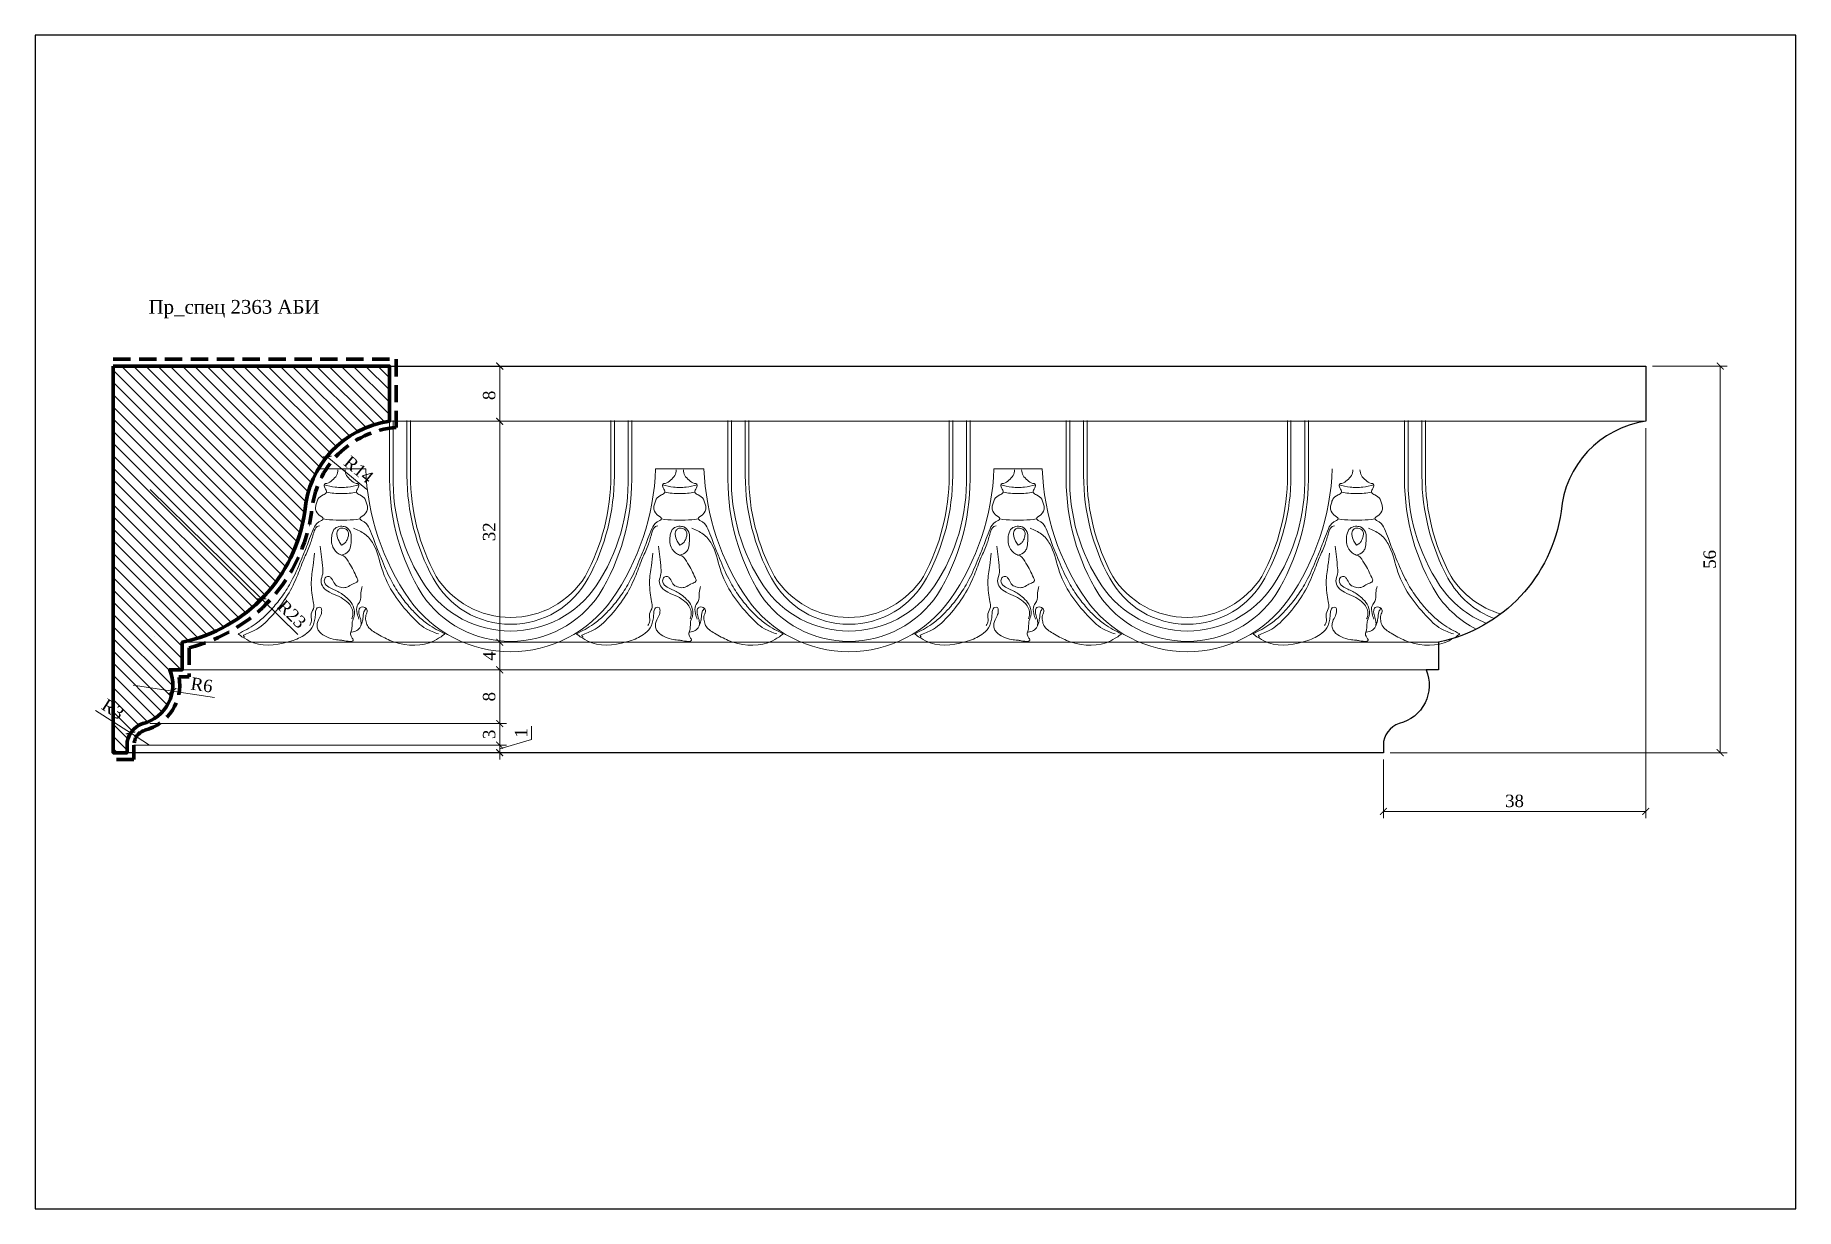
# Model space of a CAD drawing. Header units: millimetres. Extents: x 309041 to 309296, y -104084 to -103914.
import ezdxf

# ---------------------------------------------------------------- set-up
doc = ezdxf.new("R2010")
doc.units = ezdxf.units.MM
doc.header["$MEASUREMENT"] = 0
doc.linetypes.add('HIDDEN', pattern=[0.375, 0.25, -0.125])
doc.layers.add('Gold cornise', color=30, linetype='Continuous')
doc.layers.add('Gold panel', color=30, linetype='Continuous')
doc.layers.add('Outside panel', color=7, linetype='Continuous', lineweight=18, true_color=0x7f5e57)
doc.layers.add('линия 15', color=7, linetype='Continuous', lineweight=15)
doc.layers.add('линия 50', color=1, linetype='Continuous', lineweight=140)
doc.styles.add('ELECT', font='times.ttf')
doc.styles.get("Standard").update_dxf_attribs({"font": 'times.ttf'})
doc.dimstyles.new('M_1', dxfattribs={"dimtxt": 1.8, "dimasz": 1, "dimexe": 1, "dimexo": 1, "dimgap": 0.6, "dimtad": 1, "dimdec": 0, "dimdsep": 46, "dimtxsty": 'Standard', "dimblk": 'ARCHTICK', "dimcen": -5, "dimclrd": 7, "dimclre": 7, "dimclrt": 7, "dimadec": 0, "dimazin": 0, "dimtfac": 1, "dimtdec": 0, "dimtmove": 0, "dimatfit": 3, "dimfxl": 1, "dimtolj": 1, "dimtzin": 0, "dimlwd": 5, "dimlwe": 5, "dimarcsym": 0})

# ---------------------------------------------------------------- blocks, each defined once
blk = doc.blocks.new('_ArchTick')
at = {"color": 0, "linetype": 'ByBlock', "const_width": 0.15}
blk.add_lwpolyline([(-0.5, -0.5), (0.5, 0.5)], dxfattribs=at)
blk = doc.blocks.new('*D12')
at = {"color": 7, "lineweight": 5, "ltscale": 1000, "transparency": 16777216}
for p, q in [((309275.6, -103961.99), (309286.39, -103961.99)), ((309285.39, -104017.99), (309285.39, -103961.99)), ((309237.6, -104017.99), (309286.39, -104017.99))]:
    blk.add_line(p, q, dxfattribs=at)
at = {"layer": 'Defpoints', "color": 0, "ltscale": 1000, "transparency": 16777216}
for p in [(309274.6, -103961.99), (309285.39, -103961.99), (309236.6, -104017.99)]:
    blk.add_point(p, dxfattribs=at)
at = {"color": 7, "lineweight": 5, "ltscale": 1000, "transparency": 16777216}
for p, rotation in [((309285.39, -103961.99), 90), ((309285.39, -104017.99), 270)]:
    blk.add_blockref('_ArchTick', p, dxfattribs=dict(at, rotation=rotation))
at = {"color": 7, "ltscale": 1000, "transparency": 16777216, "insert": (309283.88, -103989.99), "char_height": 1.8, "attachment_point": 5, "rotation": 90}
blk.add_mtext('\\A1;56', dxfattribs=at)
blk = doc.blocks.new('*D11')
at = {"color": 7, "lineweight": 5, "ltscale": 1000, "transparency": 16777216}
for p, q in [((309274.6, -103970.99), (309274.6, -104027.5)), ((309236.6, -104018.99), (309236.6, -104027.5)), ((309236.6, -104026.5), (309274.6, -104026.5))]:
    blk.add_line(p, q, dxfattribs=at)
at = {"layer": 'Defpoints', "color": 0, "ltscale": 1000, "transparency": 16777216}
for p in [(309274.6, -103969.99), (309236.6, -104017.99), (309274.6, -104026.5)]:
    blk.add_point(p, dxfattribs=at)
at = {"color": 7, "lineweight": 5, "ltscale": 1000, "transparency": 16777216, "rotation": 180}
blk.add_blockref('_ArchTick', (309236.6, -104026.5), dxfattribs=at)
at = {"color": 7, "lineweight": 5, "ltscale": 1000, "transparency": 16777216}
blk.add_blockref('_ArchTick', (309274.6, -104026.5), dxfattribs=at)
at = {"color": 7, "ltscale": 1000, "transparency": 16777216, "insert": (309255.6, -104024.99), "char_height": 1.8, "attachment_point": 5}
blk.add_mtext('\\A1;38', dxfattribs=at)
blk = doc.blocks.new('*D10')
at = {"layer": 'Defpoints', "color": 0, "ltscale": 1000, "transparency": 16777216}
for p in [(309055.15, -104015.13), (309057.9, -104016.9)]:
    blk.add_point(p, dxfattribs=at)
at = {"layer": 'линия 15', "color": 7, "lineweight": 5, "ltscale": 1000, "transparency": 16777216}
for p in [(309050.07, -104011.87), (309057.9, -104016.9)]:
    blk.add_line(p, (309055.15, -104015.13), dxfattribs=at)
at = {"layer": 'линия 15', "color": 7, "lineweight": 5, "ltscale": 1000, "transparency": 16777216, "rotation": 327.2950638601532}
blk.add_blockref('_ArchTick', (309055.15, -104015.13), dxfattribs=at)
at = {"layer": 'линия 15', "color": 7, "ltscale": 1000, "transparency": 16777216, "insert": (309052.59, -104011.69), "char_height": 1.8, "attachment_point": 5, "rotation": 327.2951}
blk.add_mtext('\\A1;R3', dxfattribs=at)
blk = doc.blocks.new('*D9')
at = {"layer": 'Defpoints', "color": 0, "ltscale": 1000, "transparency": 16777216}
for p in [(309055.53, -104008.21), (309061.2, -104009.07)]:
    blk.add_point(p, dxfattribs=at)
at = {"layer": 'линия 15', "color": 7, "lineweight": 5, "ltscale": 1000, "transparency": 16777216}
for p in [(309055.53, -104008.21), (309067.29, -104009.99)]:
    blk.add_line(p, (309061.2, -104009.07), dxfattribs=at)
at = {"layer": 'линия 15', "color": 7, "lineweight": 5, "ltscale": 1000, "transparency": 16777216, "rotation": 171.3881783561797}
blk.add_blockref('_ArchTick', (309061.2, -104009.07), dxfattribs=at)
at = {"layer": 'линия 15', "color": 7, "ltscale": 1000, "transparency": 16777216, "insert": (309065.46, -104008.18), "char_height": 1.8, "attachment_point": 5, "rotation": 351.3882}
blk.add_mtext('\\A1;R6', dxfattribs=at)
blk = doc.blocks.new('*D8')
at = {"layer": 'Defpoints', "color": 0, "ltscale": 1000, "transparency": 16777216}
for p in [(309057.99, -103979.87), (309074.11, -103995.71)]:
    blk.add_point(p, dxfattribs=at)
at = {"layer": 'линия 15', "color": 7, "lineweight": 5, "ltscale": 1000, "transparency": 16777216}
for p in [(309057.99, -103979.87), (309079.36, -104000.88)]:
    blk.add_line(p, (309074.11, -103995.71), dxfattribs=at)
at = {"layer": 'линия 15', "color": 7, "lineweight": 5, "ltscale": 1000, "transparency": 16777216, "rotation": 135.4859084610305}
blk.add_blockref('_ArchTick', (309074.11, -103995.71), dxfattribs=at)
at = {"layer": 'линия 15', "color": 7, "ltscale": 1000, "transparency": 16777216, "insert": (309078.51, -103997.92), "char_height": 1.8, "attachment_point": 5, "rotation": 315.4859}
blk.add_mtext('\\A1;R23', dxfattribs=at)
blk = doc.blocks.new('*D7')
at = {"layer": 'Defpoints', "color": 0, "ltscale": 1000, "transparency": 16777216}
for p in [(309083.57, -103975.11), (309094.69, -103984.21)]:
    blk.add_point(p, dxfattribs=at)
at = {"layer": 'линия 15', "color": 7, "lineweight": 5, "ltscale": 1000, "transparency": 16777216}
blk.add_line((309089.37, -103979.86), (309083.57, -103975.11), dxfattribs=at)
at = {"layer": 'линия 15', "color": 7, "lineweight": 5, "ltscale": 1000, "transparency": 16777216, "rotation": 140.7242948254339}
blk.add_blockref('_ArchTick', (309083.57, -103975.11), dxfattribs=at)
at = {"layer": 'линия 15', "color": 7, "ltscale": 1000, "transparency": 16777216, "insert": (309088.19, -103976.96), "char_height": 1.8, "attachment_point": 5, "rotation": 320.7243}
blk.add_mtext('\\A1;R14', dxfattribs=at)
blk = doc.blocks.new('*D6')
at = {"layer": 'Defpoints', "color": 0, "ltscale": 1000, "transparency": 16777216}
for p in [(309054.63, -104016.9), (309054.63, -104017.99), (309108.61, -104017.99)]:
    blk.add_point(p, dxfattribs=at)
at = {"layer": 'линия 15', "color": 7, "lineweight": 5, "ltscale": 1000, "transparency": 16777216}
for p, q in [((309113.21, -104016.06), (309113.21, -104014.17)), ((309055.63, -104016.9), (309109.61, -104016.9)), ((309108.61, -104016.9), (309108.61, -104015.9)), ((309108.61, -104017.44), (309113.21, -104016.06)), ((309108.61, -104016.9), (309108.61, -104017.99)), ((309108.61, -104016.9), (309108.61, -104017.99)), ((309055.63, -104017.99), (309109.61, -104017.99)), ((309108.61, -104017.99), (309108.61, -104018.99))]:
    blk.add_line(p, q, dxfattribs=at)
for p, rotation in [((309108.61, -104016.9), 270), ((309108.61, -104017.99), 90)]:
    blk.add_blockref('_ArchTick', p, dxfattribs=dict(at, rotation=rotation))
at = {"layer": 'линия 15', "color": 7, "ltscale": 1000, "transparency": 16777216, "insert": (309111.71, -104015.12), "char_height": 1.8, "attachment_point": 5, "rotation": 90}
blk.add_mtext('\\A1;1', dxfattribs=at)
blk = doc.blocks.new('*D5')
at = {"layer": 'Defpoints', "color": 0, "ltscale": 1000, "transparency": 16777216}
for p in [(309056.92, -104013.78), (309054.63, -104016.9), (309108.61, -104016.9)]:
    blk.add_point(p, dxfattribs=at)
at = {"layer": 'линия 15', "color": 7, "lineweight": 5, "ltscale": 1000, "transparency": 16777216}
for p, q in [((309057.92, -104013.78), (309109.61, -104013.78)), ((309108.61, -104013.78), (309108.61, -104016.9)), ((309055.63, -104016.9), (309109.61, -104016.9))]:
    blk.add_line(p, q, dxfattribs=at)
for p, rotation in [((309108.61, -104013.78), 90), ((309108.61, -104016.9), 270)]:
    blk.add_blockref('_ArchTick', p, dxfattribs=dict(at, rotation=rotation))
at = {"layer": 'линия 15', "color": 7, "ltscale": 1000, "transparency": 16777216, "insert": (309107.09, -104015.34), "char_height": 1.8, "attachment_point": 5, "rotation": 90}
blk.add_mtext('\\A1;3', dxfattribs=at)
blk = doc.blocks.new('*D4')
at = {"layer": 'Defpoints', "color": 0, "ltscale": 1000, "transparency": 16777216}
for p in [(309062.63, -104005.99), (309056.92, -104013.78), (309108.61, -104013.78)]:
    blk.add_point(p, dxfattribs=at)
at = {"layer": 'линия 15', "color": 7, "lineweight": 5, "ltscale": 1000, "transparency": 16777216}
for p, q in [((309063.63, -104005.99), (309109.61, -104005.99)), ((309108.61, -104005.99), (309108.61, -104013.78)), ((309057.92, -104013.78), (309109.61, -104013.78))]:
    blk.add_line(p, q, dxfattribs=at)
for p, rotation in [((309108.61, -104005.99), 90), ((309108.61, -104013.78), 270)]:
    blk.add_blockref('_ArchTick', p, dxfattribs=dict(at, rotation=rotation))
at = {"layer": 'линия 15', "color": 7, "ltscale": 1000, "transparency": 16777216, "insert": (309107.09, -104009.88), "char_height": 1.8, "attachment_point": 5, "rotation": 90}
blk.add_mtext('\\A1;8', dxfattribs=at)
blk = doc.blocks.new('*D3')
at = {"layer": 'Defpoints', "color": 0, "ltscale": 1000, "transparency": 16777216}
for p in [(309062.63, -104001.99), (309062.63, -104005.99), (309108.61, -104005.99)]:
    blk.add_point(p, dxfattribs=at)
at = {"layer": 'линия 15', "color": 7, "lineweight": 5, "ltscale": 1000, "transparency": 16777216}
for p, q in [((309063.63, -104001.99), (309109.61, -104001.99)), ((309108.61, -104001.99), (309108.61, -104005.99)), ((309063.63, -104005.99), (309109.61, -104005.99))]:
    blk.add_line(p, q, dxfattribs=at)
for p, rotation in [((309108.61, -104001.99), 90), ((309108.61, -104005.99), 270)]:
    blk.add_blockref('_ArchTick', p, dxfattribs=dict(at, rotation=rotation))
at = {"layer": 'линия 15', "color": 7, "ltscale": 1000, "transparency": 16777216, "insert": (309107.11, -104003.99), "char_height": 1.8, "attachment_point": 5, "rotation": 90}
blk.add_mtext('\\A1;4', dxfattribs=at)
blk = doc.blocks.new('*D2')
at = {"layer": 'Defpoints', "color": 0, "ltscale": 1000, "transparency": 16777216}
for p in [(309092.63, -103969.99), (309062.63, -104001.99), (309108.61, -104001.99)]:
    blk.add_point(p, dxfattribs=at)
at = {"layer": 'линия 15', "color": 7, "lineweight": 5, "ltscale": 1000, "transparency": 16777216}
for p, q in [((309093.63, -103969.99), (309109.61, -103969.99)), ((309108.61, -103969.99), (309108.61, -104001.99)), ((309063.63, -104001.99), (309109.61, -104001.99))]:
    blk.add_line(p, q, dxfattribs=at)
for p, rotation in [((309108.61, -103969.99), 90), ((309108.61, -104001.99), 270)]:
    blk.add_blockref('_ArchTick', p, dxfattribs=dict(at, rotation=rotation))
at = {"layer": 'линия 15', "color": 7, "ltscale": 1000, "transparency": 16777216, "insert": (309107.09, -103985.99), "char_height": 1.8, "attachment_point": 5, "rotation": 90}
blk.add_mtext('\\A1;32', dxfattribs=at)
blk = doc.blocks.new('*D1')
at = {"layer": 'Defpoints', "color": 0, "ltscale": 1000, "transparency": 16777216}
for p in [(309092.63, -103961.99), (309092.63, -103969.99), (309108.61, -103969.99)]:
    blk.add_point(p, dxfattribs=at)
at = {"layer": 'линия 15', "color": 7, "lineweight": 5, "ltscale": 1000, "transparency": 16777216}
for p, q in [((309093.63, -103961.99), (309109.61, -103961.99)), ((309108.61, -103961.99), (309108.61, -103969.99)), ((309093.63, -103969.99), (309109.61, -103969.99))]:
    blk.add_line(p, q, dxfattribs=at)
for p, rotation in [((309108.61, -103961.99), 90), ((309108.61, -103969.99), 270)]:
    blk.add_blockref('_ArchTick', p, dxfattribs=dict(at, rotation=rotation))
at = {"layer": 'линия 15', "color": 7, "ltscale": 1000, "transparency": 16777216, "insert": (309107.09, -103966.23), "char_height": 1.8, "attachment_point": 5, "rotation": 90}
blk.add_mtext('\\A1;8', dxfattribs=at)

msp = doc.modelspace()

# ---------------------------------------------------------------- hatches: boundary and pattern name
at = {"layer": 'Outside panel', "ltscale": 1000}
h = msp.add_hatch(dxfattribs=at)
h.set_pattern_fill('ANSI31', color=256, scale=10, angle=90)
h.set_pattern_definition([(135, (44.0914, -5664.785), (-0.8838834765, -0.8838834765), [])])
h.paths.add_polyline_path([(309092.63, -103961.99), (309052.63, -103961.99), (309052.63, -104017.99), (309054.63, -104017.99), (309054.63, -104016.9, -0.327796), (309056.92, -104013.78, 0.459337), (309060.82, -104005.99), (309062.63, -104005.99), (309062.63, -104001.99, 0.31534), (309080.37, -103983.07, -0.350201), (309092.63, -103969.99)])

# ---------------------------------------------------------------- linework, layer by layer
at = {"color": 7, "lineweight": 15}
for p, q in [((309092.63, -103961.99), (309274.6, -103961.99)), ((309092.63, -103969.99), (309274.6, -103969.99)), ((309062.63, -104001.99), (309244.6, -104001.99)), ((309060.85, -104005.99), (309244.6, -104005.99)), ((309052.85, -104017.99), (309236.6, -104017.99))]:
    msp.add_line(p, q, dxfattribs=at)
at = {"color": 6, "ltscale": 1000}
msp.add_lwpolyline([(309041.34, -104084.06), (309296.34, -104084.06), (309296.34, -103914.06), (309041.34, -103914.06)], close=True, dxfattribs=at)
at = {"color": 7}
msp.add_lwpolyline([(309092.63, -103961.99), (309274.6, -103961.99), (309274.6, -103969.99, 0.350201), (309262.34, -103983.07, -0.31534), (309244.6, -104001.99), (309244.6, -104005.99), (309242.79, -104005.99, -0.459337), (309238.9, -104013.78, 0.327796), (309236.6, -104016.9), (309236.6, -104017.99), (309054.63, -104017.99)], format="xyb", dxfattribs=at)
at = {"color": 7, "lineweight": 5}
for points in [[(309141.66, -103969.86), (309141.66, -103978.4, 0.138531), (309146.37, -103995.06, 0.531127), (309172.04, -103995.06, 0.138531), (309176.74, -103978.4), (309176.74, -103969.86)], [(309142.18, -103969.86), (309142.18, -103977.83, 0.154659), (309146.8, -103993.81, 0.52958), (309171.6, -103993.81, 0.154659), (309176.22, -103977.83), (309176.22, -103969.86)], [(309144.18, -103969.86), (309144.18, -103977.86, 0.124444), (309147.96, -103992.7, 0.595046), (309170.44, -103992.7, 0.124444), (309174.22, -103977.86), (309174.22, -103969.86)], [(309144.68, -103969.86), (309144.68, -103977.86, 0.12444), (309148.4, -103992.46, 0.550635), (309170, -103992.46, 0.12444), (309173.72, -103977.86), (309173.72, -103969.86)], [(309190.66, -103969.86), (309190.66, -103978.4, 0.138531), (309195.37, -103995.06, 0.531127), (309221.04, -103995.06, 0.138531), (309225.74, -103978.4), (309225.74, -103969.86)], [(309191.18, -103969.86), (309191.18, -103977.83, 0.154659), (309195.8, -103993.81, 0.52958), (309220.6, -103993.81, 0.154659), (309225.22, -103977.83), (309225.22, -103969.86)], [(309193.18, -103969.86), (309193.18, -103977.86, 0.124444), (309196.96, -103992.7, 0.595046), (309219.44, -103992.7, 0.124444), (309223.22, -103977.86), (309223.22, -103969.86)], [(309193.68, -103969.86), (309193.68, -103977.86, 0.12444), (309197.4, -103992.46, 0.550635), (309219, -103992.46, 0.12444), (309222.72, -103977.86), (309222.72, -103969.86)], [(309239.66, -103969.86), (309239.66, -103978.4, 0.138531), (309244.37, -103995.06, 0.124304), (309250.02, -104000.11, 0.124304)], [(309240.18, -103969.86), (309240.18, -103977.83, 0.154659), (309244.8, -103993.81, 0.147996), (309251.55, -103999.27, 0.147996)], [(309242.18, -103969.86), (309242.18, -103977.86, 0.124444), (309245.96, -103992.7, 0.179898), (309252.68, -103998.56, 0.179898)], [(309242.68, -103969.86), (309242.68, -103977.86, 0.12444), (309246.4, -103992.46, 0.182406), (309253.61, -103997.89, 0.182406)], [(309131.2, -103976.86), (309138.2, -103976.86, 0.144314), (309144.54, -103995.82, 0.514469), (309173.86, -103995.82, 0.144314), (309180.2, -103976.86)], [(309180.2, -103976.86), (309187.2, -103976.86, 0.144314), (309193.54, -103995.82, 0.514469), (309222.86, -103995.82, 0.144314), (309229.2, -103976.86)]]:
    msp.add_lwpolyline(points, format="xyb", dxfattribs=at)
for points in [[(309135.21, -103977.01), (309135.42, -103977.86), (309136.04, -103978.5), (309136.81, -103978.98), (309137.16, -103979.09), (309137.11, -103979.62), (309136.87, -103980.26), (309137.37, -103980.66), (309138.12, -103981.28), (309138.33, -103981.84), (309138.47, -103982.45), (309137.99, -103983.52), (309137.37, -103984.13), (309137.99, -103984.56), (309138.76, -103985.58), (309139.32, -103986.99), (309139.75, -103988.11), (309140.47, -103989.9), (309141.78, -103992.83), (309143.11, -103995.05), (309144.47, -103996.81), (309145.67, -103998.09), (309147.22, -103999.39), (309149.67, -104000.78)], [(309183.19, -103977.01), (309182.98, -103977.86), (309182.36, -103978.5), (309181.59, -103978.98), (309181.24, -103979.09), (309181.3, -103979.62), (309181.54, -103980.26), (309181.03, -103980.66), (309180.28, -103981.28), (309180.07, -103981.84), (309179.94, -103982.45), (309180.42, -103983.52), (309181.03, -103984.13), (309180.41, -103984.56), (309179.64, -103985.58), (309179.08, -103986.99), (309178.65, -103988.11), (309177.93, -103989.9), (309176.62, -103992.83), (309175.29, -103995.05), (309173.93, -103996.81), (309172.73, -103998.09), (309171.18, -103999.39), (309168.73, -104000.78)], [(309184.21, -103977.01), (309184.42, -103977.86), (309185.04, -103978.5), (309185.81, -103978.98), (309186.16, -103979.09), (309186.11, -103979.62), (309185.87, -103980.26), (309186.37, -103980.66), (309187.12, -103981.28), (309187.33, -103981.84), (309187.47, -103982.45), (309186.99, -103983.52), (309186.37, -103984.13), (309186.99, -103984.56), (309187.76, -103985.58), (309188.32, -103986.99), (309188.75, -103988.11), (309189.47, -103989.9), (309190.78, -103992.83), (309192.11, -103995.05), (309193.47, -103996.81), (309194.67, -103998.09), (309196.22, -103999.39), (309198.67, -104000.78)], [(309232.19, -103977.01), (309231.98, -103977.86), (309231.36, -103978.5), (309230.59, -103978.98), (309230.24, -103979.09), (309230.3, -103979.62), (309230.54, -103980.26), (309230.03, -103980.66), (309229.28, -103981.28), (309229.07, -103981.84), (309228.94, -103982.45), (309229.42, -103983.52), (309230.03, -103984.13), (309229.41, -103984.56), (309228.64, -103985.58), (309228.08, -103986.99), (309227.65, -103988.11), (309226.93, -103989.9), (309225.62, -103992.83), (309224.29, -103995.05), (309222.93, -103996.81), (309221.73, -103998.09), (309220.18, -103999.39), (309217.73, -104000.78)], [(309233.21, -103977.01), (309233.42, -103977.86), (309234.04, -103978.5), (309234.81, -103978.98), (309235.16, -103979.09), (309235.11, -103979.62), (309234.87, -103980.26), (309235.37, -103980.66), (309236.12, -103981.28), (309236.33, -103981.84), (309236.47, -103982.45), (309235.99, -103983.52), (309235.37, -103984.13), (309235.99, -103984.56), (309236.76, -103985.58), (309237.32, -103986.99), (309237.75, -103988.11), (309238.47, -103989.9), (309239.78, -103992.83), (309241.11, -103995.05), (309242.47, -103996.81), (309243.67, -103998.09), (309245.22, -103999.39), (309247.67, -104000.78)], [(309136.43, -103985.49), (309138.08, -103986.33), (309139.29, -103987.74), (309140.54, -103991.32), (309142.35, -103995.14), (309144.75, -103998.11), (309146.95, -104000.03), (309148.74, -104000.79)], [(309169.68, -104001.25), (309169.5, -104001.04), (309169.67, -104000.92), (309171.44, -104000.08), (309173.74, -103998.01), (309175.89, -103995.18), (309177.36, -103992.22), (309178.35, -103989.69), (309179.15, -103987.81), (309179.67, -103986.13), (309180.19, -103985.25), (309180.5, -103985.15)], [(309183.55, -103985.2), (309182.77, -103985.5), (309182.32, -103986.42), (309182.45, -103988.2), (309183.36, -103989.23), (309183.98, -103989.49), (309184.83, -103990.54), (309185.44, -103991.6), (309185.91, -103992.63), (309186.05, -103993.09), (309186.03, -103993.15), (309185.47, -103993.48), (309184.72, -103993.9), (309184.18, -103994.08), (309183.35, -103993.97), (309182.71, -103993.55), (309182.25, -103992.74), (309181.9, -103992.49), (309181.44, -103992.58), (309181.21, -103993.08), (309181.67, -103993.87), (309182.44, -103994.3), (309183.84, -103995.06), (309184.69, -103995.78), (309185.38, -103996.77), (309185.53, -103998.21), (309185.26, -103999.03), (309185.22, -103999.73), (309185.15, -104000.24), (309185.01, -104000.84), (309185.26, -104001.38), (309185.38, -104001.75), (309185.23, -104001.82), (309184.13, -104001.77), (309183.6, -104001.69), (309182.79, -104001.62), (309181.55, -104001.23), (309180.51, -104000.48), (309180.21, -103999.96), (309180.16, -103999.64)], [(309185.43, -103985.49), (309187.08, -103986.33), (309188.29, -103987.74), (309189.54, -103991.32), (309191.35, -103995.14), (309193.75, -103998.11), (309195.95, -104000.03), (309197.74, -104000.79)], [(309218.68, -104001.25), (309218.5, -104001.04), (309218.67, -104000.92), (309220.44, -104000.08), (309222.74, -103998.01), (309224.89, -103995.18), (309226.36, -103992.22), (309227.35, -103989.69), (309228.15, -103987.81), (309228.67, -103986.13), (309229.19, -103985.25), (309229.5, -103985.15)], [(309232.55, -103985.2), (309231.77, -103985.5), (309231.32, -103986.42), (309231.45, -103988.2), (309232.36, -103989.23), (309232.98, -103989.49), (309233.83, -103990.54), (309234.44, -103991.6), (309234.91, -103992.63), (309235.05, -103993.09), (309235.03, -103993.15), (309234.47, -103993.48), (309233.72, -103993.9), (309233.18, -103994.08), (309232.35, -103993.97), (309231.71, -103993.55), (309231.25, -103992.74), (309230.9, -103992.49), (309230.44, -103992.58), (309230.21, -103993.08), (309230.67, -103993.87), (309231.44, -103994.3), (309232.84, -103995.06), (309233.69, -103995.78), (309234.38, -103996.77), (309234.53, -103998.21), (309234.26, -103999.03), (309234.22, -103999.73), (309234.15, -104000.24), (309234.01, -104000.84), (309234.26, -104001.38), (309234.38, -104001.75), (309234.23, -104001.82), (309233.13, -104001.77), (309232.6, -104001.69), (309231.79, -104001.62), (309230.55, -104001.23), (309229.51, -104000.48), (309229.21, -103999.96), (309229.16, -103999.64)], [(309234.43, -103985.49), (309236.08, -103986.33), (309237.29, -103987.74), (309238.54, -103991.32), (309240.35, -103995.14), (309242.75, -103998.11), (309244.95, -104000.03), (309246.74, -104000.79)], [(309185.18, -103998.61), (309185.36, -103997.92), (309185.01, -103996.72), (309184.44, -103996.09), (309183.34, -103995.36), (309181.98, -103994.75), (309181.06, -103994.02), (309180.73, -103993.1), (309180.97, -103992.09), (309180.97, -103991.27), (309180.8, -103989.62), (309180.63, -103988.09)], [(309234.18, -103998.61), (309234.36, -103997.92), (309234.01, -103996.72), (309233.44, -103996.09), (309232.34, -103995.36), (309230.98, -103994.75), (309230.06, -103994.02), (309229.73, -103993.1), (309229.97, -103992.09), (309229.97, -103991.27), (309229.8, -103989.62), (309229.63, -103988.09)], [(309179.09, -103999.57), (309179.34, -103998.89), (309179.32, -103997.89), (309179.7, -103996.93), (309179.6, -103996.11), (309179.41, -103994.84), (309179.32, -103993.28), (309179.58, -103990.88), (309179.79, -103989.07)], [(309228.09, -103999.57), (309228.34, -103998.89), (309228.32, -103997.89), (309228.7, -103996.93), (309228.6, -103996.11), (309228.41, -103994.84), (309228.32, -103993.28), (309228.58, -103990.88), (309228.79, -103989.07)], [(309186.23, -103998.66), (309185.97, -103997.85), (309185.99, -103996.7), (309186.37, -103996.11), (309186.51, -103994.83), (309186.69, -103993.91)], [(309235.23, -103998.66), (309234.97, -103997.85), (309234.99, -103996.7), (309235.37, -103996.11), (309235.51, -103994.83), (309235.69, -103993.91)], [(309137.52, -103999.57), (309137.52, -103998.97), (309137.3, -103998.18), (309137.21, -103997.4), (309137.41, -103996.98), (309138.1, -103996.96), (309138.42, -103997.38), (309138.24, -103998.07), (309138.22, -103998.85), (309138.44, -103999.57), (309139.72, -104000.68), (309141.72, -104001.73), (309147.43, -104002.06), (309148.76, -104001.42), (309149.47, -104000.94), (309149.67, -104000.78)], [(309180.16, -103999.64), (309180.27, -103998.97), (309180.66, -103998.18), (309180.83, -103997.4), (309180.7, -103996.98), (309180.3, -103996.96), (309179.98, -103997.38), (309179.91, -103998.07), (309179.8, -103998.85), (309179.59, -103999.57), (309178.68, -104000.68), (309176.68, -104001.73), (309170.97, -104002.06), (309169.64, -104001.42), (309168.93, -104000.94), (309168.74, -104000.78)], [(309185.17, -104000.51), (309185.92, -104000.3), (309186.45, -103999.72), (309186.63, -103999.25), (309186.8, -103998.56), (309186.95, -103997.6), (309187.24, -103997.06)], [(309186.52, -103999.57), (309186.52, -103998.97), (309186.3, -103998.18), (309186.21, -103997.4), (309186.41, -103996.98), (309187.1, -103996.96), (309187.42, -103997.38), (309187.24, -103998.07), (309187.22, -103998.85), (309187.44, -103999.57), (309188.72, -104000.68), (309190.72, -104001.73), (309196.43, -104002.06), (309197.76, -104001.42), (309198.47, -104000.94), (309198.67, -104000.78)], [(309229.16, -103999.64), (309229.27, -103998.97), (309229.66, -103998.18), (309229.83, -103997.4), (309229.7, -103996.98), (309229.3, -103996.96), (309228.98, -103997.38), (309228.91, -103998.07), (309228.8, -103998.85), (309228.59, -103999.57), (309227.68, -104000.68), (309225.68, -104001.73), (309219.97, -104002.06), (309218.64, -104001.42), (309217.93, -104000.94), (309217.74, -104000.78)], [(309234.17, -104000.51), (309234.92, -104000.3), (309235.45, -103999.72), (309235.63, -103999.25), (309235.8, -103998.56), (309235.95, -103997.6), (309236.24, -103997.06)], [(309235.52, -103999.57), (309235.52, -103998.97), (309235.3, -103998.18), (309235.21, -103997.4), (309235.41, -103996.98), (309236.1, -103996.96), (309236.42, -103997.38), (309236.24, -103998.07), (309236.22, -103998.85), (309236.44, -103999.57), (309237.72, -104000.68), (309239.72, -104001.73), (309245.43, -104002.06), (309246.76, -104001.42), (309247.47, -104000.94), (309247.67, -104000.78)]]:
    msp.add_spline(points, degree=3, dxfattribs=at)
for points, knots in [([(309183.7, -103979.57), (309183.4, -103979.57), (309182.55, -103979.55), (309181.72, -103979.33), (309181.19, -103979.18)], [0.4976, 0.4976, 0.4976, 0.4976, 1.404124, 3.043624, 3.043624, 3.043624, 3.043624]), ([(309183.7, -103980.46), (309183.33, -103980.46), (309182.6, -103980.44), (309181.89, -103980.31), (309181.54, -103980.25)], [0.245668, 0.245668, 0.245668, 0.245668, 1.358555, 2.420859, 2.420859, 2.420859, 2.420859]), ([(309183.7, -103979.57), (309184, -103979.57), (309184.85, -103979.55), (309185.68, -103979.33), (309186.21, -103979.18)], [0.4976, 0.4976, 0.4976, 0.4976, 1.404124, 3.043624, 3.043624, 3.043624, 3.043624]), ([(309183.7, -103980.46), (309184.07, -103980.46), (309184.8, -103980.44), (309185.51, -103980.31), (309185.86, -103980.25)], [0.245668, 0.245668, 0.245668, 0.245668, 1.358555, 2.420859, 2.420859, 2.420859, 2.420859]), ([(309232.7, -103979.57), (309232.4, -103979.57), (309231.55, -103979.55), (309230.72, -103979.33), (309230.19, -103979.18)], [0.4976, 0.4976, 0.4976, 0.4976, 1.404124, 3.043624, 3.043624, 3.043624, 3.043624]), ([(309232.7, -103980.46), (309232.33, -103980.46), (309231.6, -103980.44), (309230.89, -103980.31), (309230.54, -103980.25)], [0.245668, 0.245668, 0.245668, 0.245668, 1.358555, 2.420859, 2.420859, 2.420859, 2.420859]), ([(309232.7, -103979.57), (309233, -103979.57), (309233.85, -103979.55), (309234.68, -103979.33), (309235.21, -103979.18)], [0.4976, 0.4976, 0.4976, 0.4976, 1.404124, 3.043624, 3.043624, 3.043624, 3.043624]), ([(309232.7, -103980.46), (309233.07, -103980.46), (309233.8, -103980.44), (309234.51, -103980.31), (309234.86, -103980.25)], [0.245668, 0.245668, 0.245668, 0.245668, 1.358555, 2.420859, 2.420859, 2.420859, 2.420859]), ([(309183.7, -103984.3), (309183.44, -103984.31), (309182.55, -103984.32), (309181.66, -103984.22), (309181.03, -103984.14)], [0.399193, 0.399193, 0.399193, 0.399193, 1.169892, 3.080846, 3.080846, 3.080846, 3.080846]), ([(309183.55, -103985.48), (309183.43, -103985.55), (309183.1, -103985.73), (309182.94, -103986.52), (309183.28, -103987.25), (309183.55, -103987.75), (309183.7, -103987.92)], [0, 0, 0, 0, 0.405192, 1.096223, 2.107111, 2.789813, 2.789813, 2.789813, 2.789813]), ([(309183.55, -103985.2), (309183.8, -103985.2), (309184.41, -103985.21), (309185.21, -103986.1), (309185.08, -103987.26), (309185.06, -103988.23), (309184.62, -103989.06), (309184.07, -103989.26), (309183.7, -103989.37)], [0, 0, 0, 0, 0.743665, 1.78576, 3.094102, 4.107352, 4.684614, 5.783037, 5.783037, 5.783037, 5.783037]), ([(309183.55, -103985.48), (309183.79, -103985.47), (309184.22, -103985.45), (309184.79, -103985.99), (309184.7, -103986.71), (309184.46, -103987.27), (309184.16, -103987.7), (309183.86, -103987.85), (309183.7, -103987.92)], [0, 0, 0, 0, 0.68987, 1.246435, 2.116875, 2.626839, 3.112501, 3.627805, 3.627805, 3.627805, 3.627805]), ([(309183.7, -103984.3), (309183.96, -103984.31), (309184.85, -103984.32), (309185.74, -103984.22), (309186.37, -103984.14)], [0.399193, 0.399193, 0.399193, 0.399193, 1.169892, 3.080846, 3.080846, 3.080846, 3.080846]), ([(309232.7, -103984.3), (309232.44, -103984.31), (309231.55, -103984.32), (309230.66, -103984.22), (309230.03, -103984.14)], [0.399193, 0.399193, 0.399193, 0.399193, 1.169892, 3.080846, 3.080846, 3.080846, 3.080846]), ([(309232.55, -103985.48), (309232.43, -103985.55), (309232.1, -103985.73), (309231.94, -103986.52), (309232.28, -103987.25), (309232.55, -103987.75), (309232.7, -103987.92)], [0, 0, 0, 0, 0.405192, 1.096223, 2.107111, 2.789813, 2.789813, 2.789813, 2.789813]), ([(309232.55, -103985.2), (309232.8, -103985.2), (309233.41, -103985.21), (309234.21, -103986.1), (309234.08, -103987.26), (309234.06, -103988.23), (309233.62, -103989.06), (309233.07, -103989.26), (309232.7, -103989.37)], [0, 0, 0, 0, 0.743665, 1.78576, 3.094102, 4.107352, 4.684614, 5.783037, 5.783037, 5.783037, 5.783037]), ([(309232.55, -103985.48), (309232.79, -103985.47), (309233.22, -103985.45), (309233.79, -103985.99), (309233.7, -103986.71), (309233.46, -103987.27), (309233.16, -103987.7), (309232.86, -103987.85), (309232.7, -103987.92)], [0, 0, 0, 0, 0.68987, 1.246435, 2.116875, 2.626839, 3.112501, 3.627805, 3.627805, 3.627805, 3.627805]), ([(309232.7, -103984.3), (309232.96, -103984.31), (309233.85, -103984.32), (309234.74, -103984.22), (309235.37, -103984.14)], [0.399193, 0.399193, 0.399193, 0.399193, 1.169892, 3.080846, 3.080846, 3.080846, 3.080846])]:
    msp.add_open_spline(points, degree=3, knots=knots, dxfattribs=at)
at = {"layer": 'Gold cornise', "color": 7, "lineweight": 15}
msp.add_open_spline([(309058.66, -104001.12), (309058.65, -104001.11), (309058.65, -104001.1), (309058.65, -104001.09)], degree=3, dxfattribs=at)
at = {"layer": 'Gold panel', "color": 7, "lineweight": 5}
for points in [[(309092.66, -103969.86), (309092.66, -103978.4, 0.138531), (309097.37, -103995.06, 0.531127), (309123.04, -103995.06, 0.138531), (309127.74, -103978.4), (309127.74, -103969.86)], [(309093.18, -103969.86), (309093.18, -103977.83, 0.154659), (309097.8, -103993.81, 0.52958), (309122.6, -103993.81, 0.154659), (309127.22, -103977.83), (309127.22, -103969.86)], [(309095.18, -103969.86), (309095.18, -103977.86, 0.124444), (309098.96, -103992.7, 0.595046), (309121.44, -103992.7, 0.124444), (309125.22, -103977.86), (309125.22, -103969.86)], [(309095.68, -103969.86), (309095.68, -103977.86, 0.12444), (309099.4, -103992.46, 0.550635), (309121, -103992.46, 0.12444), (309124.72, -103977.86), (309124.72, -103969.86)], [(309082.2, -103976.86), (309089.2, -103976.86, 0.144314), (309095.54, -103995.82, 0.514469), (309124.86, -103995.82, 0.144314), (309131.2, -103976.86)]]:
    msp.add_lwpolyline(points, format="xyb", dxfattribs=at)
for points in [[(309085.19, -103977.01), (309084.98, -103977.86), (309084.36, -103978.5), (309083.59, -103978.98), (309083.24, -103979.09), (309083.3, -103979.62), (309083.54, -103980.26), (309083.03, -103980.66), (309082.28, -103981.28), (309082.07, -103981.84), (309081.94, -103982.45), (309082.42, -103983.52), (309083.03, -103984.13), (309082.41, -103984.56), (309081.64, -103985.58), (309081.08, -103986.99), (309080.65, -103988.11), (309079.93, -103989.9), (309078.62, -103992.83), (309077.29, -103995.05), (309075.93, -103996.81), (309074.73, -103998.09), (309073.18, -103999.39), (309070.73, -104000.78)], [(309086.21, -103977.01), (309086.42, -103977.86), (309087.04, -103978.5), (309087.81, -103978.98), (309088.16, -103979.09), (309088.11, -103979.62), (309087.87, -103980.26), (309088.37, -103980.66), (309089.12, -103981.28), (309089.33, -103981.84), (309089.47, -103982.45), (309088.99, -103983.52), (309088.37, -103984.13), (309088.99, -103984.56), (309089.76, -103985.58), (309090.32, -103986.99), (309090.75, -103988.11), (309091.47, -103989.9), (309092.78, -103992.83), (309094.11, -103995.05), (309095.47, -103996.81), (309096.67, -103998.09), (309098.22, -103999.39), (309100.67, -104000.78)], [(309134.19, -103977.01), (309133.98, -103977.86), (309133.36, -103978.5), (309132.59, -103978.98), (309132.24, -103979.09), (309132.3, -103979.62), (309132.54, -103980.26), (309132.03, -103980.66), (309131.28, -103981.28), (309131.07, -103981.84), (309130.94, -103982.45), (309131.42, -103983.52), (309132.03, -103984.13), (309131.41, -103984.56), (309130.64, -103985.58), (309130.08, -103986.99), (309129.65, -103988.11), (309128.93, -103989.9), (309127.62, -103992.83), (309126.29, -103995.05), (309124.93, -103996.81), (309123.73, -103998.09), (309122.18, -103999.39), (309119.73, -104000.78)], [(309071.68, -104001.25), (309071.5, -104001.04), (309071.67, -104000.92), (309073.44, -104000.08), (309075.74, -103998.01), (309077.89, -103995.18), (309079.36, -103992.22), (309080.35, -103989.69), (309081.15, -103987.81), (309081.67, -103986.13), (309082.19, -103985.25), (309082.5, -103985.15)], [(309085.55, -103985.2), (309084.77, -103985.5), (309084.32, -103986.42), (309084.45, -103988.2), (309085.36, -103989.23), (309085.98, -103989.49), (309086.83, -103990.54), (309087.44, -103991.6), (309087.91, -103992.63), (309088.05, -103993.09), (309088.03, -103993.15), (309087.47, -103993.48), (309086.72, -103993.9), (309086.18, -103994.08), (309085.35, -103993.97), (309084.71, -103993.55), (309084.25, -103992.74), (309083.9, -103992.49), (309083.44, -103992.58), (309083.21, -103993.08), (309083.67, -103993.87), (309084.44, -103994.3), (309085.84, -103995.06), (309086.69, -103995.78), (309087.38, -103996.77), (309087.53, -103998.21), (309087.26, -103999.03), (309087.22, -103999.73), (309087.15, -104000.24), (309087.01, -104000.84), (309087.26, -104001.38), (309087.38, -104001.75), (309087.23, -104001.82), (309086.13, -104001.77), (309085.6, -104001.69), (309084.79, -104001.62), (309083.55, -104001.23), (309082.51, -104000.48), (309082.21, -103999.96), (309082.16, -103999.64)], [(309087.43, -103985.49), (309089.08, -103986.33), (309090.29, -103987.74), (309091.54, -103991.32), (309093.35, -103995.14), (309095.75, -103998.11), (309097.95, -104000.03), (309099.74, -104000.79)], [(309120.68, -104001.25), (309120.5, -104001.04), (309120.67, -104000.92), (309122.44, -104000.08), (309124.74, -103998.01), (309126.89, -103995.18), (309128.36, -103992.22), (309129.35, -103989.69), (309130.15, -103987.81), (309130.67, -103986.13), (309131.19, -103985.25), (309131.5, -103985.15)], [(309134.55, -103985.2), (309133.77, -103985.5), (309133.32, -103986.42), (309133.45, -103988.2), (309134.36, -103989.23), (309134.98, -103989.49), (309135.83, -103990.54), (309136.44, -103991.6), (309136.91, -103992.63), (309137.05, -103993.09), (309137.03, -103993.15), (309136.47, -103993.48), (309135.72, -103993.9), (309135.18, -103994.08), (309134.35, -103993.97), (309133.71, -103993.55), (309133.25, -103992.74), (309132.9, -103992.49), (309132.44, -103992.58), (309132.21, -103993.08), (309132.67, -103993.87), (309133.44, -103994.3), (309134.84, -103995.06), (309135.69, -103995.78), (309136.38, -103996.77), (309136.53, -103998.21), (309136.26, -103999.03), (309136.22, -103999.73), (309136.15, -104000.24), (309136.01, -104000.84), (309136.26, -104001.38), (309136.38, -104001.75), (309136.23, -104001.82), (309135.13, -104001.77), (309134.6, -104001.69), (309133.79, -104001.62), (309132.55, -104001.23), (309131.51, -104000.48), (309131.21, -103999.96), (309131.16, -103999.64)], [(309087.18, -103998.61), (309087.36, -103997.92), (309087.01, -103996.72), (309086.44, -103996.09), (309085.34, -103995.36), (309083.98, -103994.75), (309083.06, -103994.02), (309082.73, -103993.1), (309082.97, -103992.09), (309082.97, -103991.27), (309082.8, -103989.62), (309082.63, -103988.09)], [(309136.18, -103998.61), (309136.36, -103997.92), (309136.01, -103996.72), (309135.44, -103996.09), (309134.34, -103995.36), (309132.98, -103994.75), (309132.06, -103994.02), (309131.73, -103993.1), (309131.97, -103992.09), (309131.97, -103991.27), (309131.8, -103989.62), (309131.63, -103988.09)], [(309081.09, -103999.57), (309081.34, -103998.89), (309081.32, -103997.89), (309081.7, -103996.93), (309081.6, -103996.11), (309081.41, -103994.84), (309081.32, -103993.28), (309081.58, -103990.88), (309081.79, -103989.07)], [(309130.09, -103999.57), (309130.34, -103998.89), (309130.32, -103997.89), (309130.7, -103996.93), (309130.6, -103996.11), (309130.41, -103994.84), (309130.32, -103993.28), (309130.58, -103990.88), (309130.79, -103989.07)], [(309088.23, -103998.66), (309087.97, -103997.85), (309087.99, -103996.7), (309088.37, -103996.11), (309088.51, -103994.83), (309088.69, -103993.91)], [(309137.23, -103998.66), (309136.97, -103997.85), (309136.99, -103996.7), (309137.37, -103996.11), (309137.51, -103994.83), (309137.69, -103993.91)], [(309082.16, -103999.64), (309082.27, -103998.97), (309082.66, -103998.18), (309082.83, -103997.4), (309082.7, -103996.98), (309082.3, -103996.96), (309081.98, -103997.38), (309081.91, -103998.07), (309081.8, -103998.85), (309081.59, -103999.57), (309080.68, -104000.68), (309078.68, -104001.73), (309072.97, -104002.06), (309071.64, -104001.42), (309070.93, -104000.94), (309070.74, -104000.78)], [(309087.17, -104000.51), (309087.92, -104000.3), (309088.45, -103999.72), (309088.63, -103999.25), (309088.8, -103998.56), (309088.95, -103997.6), (309089.24, -103997.06)], [(309088.52, -103999.57), (309088.52, -103998.97), (309088.3, -103998.18), (309088.21, -103997.4), (309088.41, -103996.98), (309089.1, -103996.96), (309089.42, -103997.38), (309089.24, -103998.07), (309089.22, -103998.85), (309089.44, -103999.57), (309090.72, -104000.68), (309092.72, -104001.73), (309098.43, -104002.06), (309099.76, -104001.42), (309100.47, -104000.94), (309100.67, -104000.78)], [(309131.16, -103999.64), (309131.27, -103998.97), (309131.66, -103998.18), (309131.83, -103997.4), (309131.7, -103996.98), (309131.3, -103996.96), (309130.98, -103997.38), (309130.91, -103998.07), (309130.8, -103998.85), (309130.59, -103999.57), (309129.68, -104000.68), (309127.68, -104001.73), (309121.97, -104002.06), (309120.64, -104001.42), (309119.93, -104000.94), (309119.74, -104000.78)], [(309136.17, -104000.51), (309136.92, -104000.3), (309137.45, -103999.72), (309137.63, -103999.25), (309137.8, -103998.56), (309137.95, -103997.6), (309138.24, -103997.06)]]:
    msp.add_spline(points, degree=3, dxfattribs=at)
for points, knots in [([(309085.7, -103979.57), (309085.4, -103979.57), (309084.55, -103979.55), (309083.72, -103979.33), (309083.19, -103979.18)], [0.4976, 0.4976, 0.4976, 0.4976, 1.404124, 3.043624, 3.043624, 3.043624, 3.043624]), ([(309085.7, -103980.46), (309085.33, -103980.46), (309084.6, -103980.44), (309083.89, -103980.31), (309083.54, -103980.25)], [0.245668, 0.245668, 0.245668, 0.245668, 1.358555, 2.420859, 2.420859, 2.420859, 2.420859]), ([(309085.7, -103979.57), (309086, -103979.57), (309086.85, -103979.55), (309087.68, -103979.33), (309088.21, -103979.18)], [0.4976, 0.4976, 0.4976, 0.4976, 1.404124, 3.043624, 3.043624, 3.043624, 3.043624]), ([(309085.7, -103980.46), (309086.07, -103980.46), (309086.8, -103980.44), (309087.51, -103980.31), (309087.86, -103980.25)], [0.245668, 0.245668, 0.245668, 0.245668, 1.358555, 2.420859, 2.420859, 2.420859, 2.420859]), ([(309134.7, -103979.57), (309134.4, -103979.57), (309133.55, -103979.55), (309132.72, -103979.33), (309132.19, -103979.18)], [0.4976, 0.4976, 0.4976, 0.4976, 1.404124, 3.043624, 3.043624, 3.043624, 3.043624]), ([(309134.7, -103980.46), (309134.33, -103980.46), (309133.6, -103980.44), (309132.89, -103980.31), (309132.54, -103980.25)], [0.245668, 0.245668, 0.245668, 0.245668, 1.358555, 2.420859, 2.420859, 2.420859, 2.420859]), ([(309134.7, -103979.57), (309135, -103979.57), (309135.85, -103979.55), (309136.68, -103979.33), (309137.21, -103979.18)], [0.4976, 0.4976, 0.4976, 0.4976, 1.404124, 3.043624, 3.043624, 3.043624, 3.043624]), ([(309134.7, -103980.46), (309135.07, -103980.46), (309135.8, -103980.44), (309136.51, -103980.31), (309136.86, -103980.25)], [0.245668, 0.245668, 0.245668, 0.245668, 1.358555, 2.420859, 2.420859, 2.420859, 2.420859]), ([(309085.7, -103984.3), (309085.44, -103984.31), (309084.55, -103984.32), (309083.66, -103984.22), (309083.03, -103984.14)], [0.399193, 0.399193, 0.399193, 0.399193, 1.169892, 3.080846, 3.080846, 3.080846, 3.080846]), ([(309085.55, -103985.48), (309085.43, -103985.55), (309085.1, -103985.73), (309084.94, -103986.52), (309085.28, -103987.25), (309085.55, -103987.75), (309085.7, -103987.92)], [0, 0, 0, 0, 0.405192, 1.096223, 2.107111, 2.789813, 2.789813, 2.789813, 2.789813]), ([(309085.55, -103985.2), (309085.8, -103985.2), (309086.41, -103985.21), (309087.21, -103986.1), (309087.08, -103987.26), (309087.06, -103988.23), (309086.62, -103989.06), (309086.07, -103989.26), (309085.7, -103989.37)], [0, 0, 0, 0, 0.743665, 1.78576, 3.094102, 4.107352, 4.684614, 5.783037, 5.783037, 5.783037, 5.783037]), ([(309085.55, -103985.48), (309085.79, -103985.47), (309086.22, -103985.45), (309086.79, -103985.99), (309086.7, -103986.71), (309086.46, -103987.27), (309086.16, -103987.7), (309085.86, -103987.85), (309085.7, -103987.92)], [0, 0, 0, 0, 0.68987, 1.246435, 2.116875, 2.626839, 3.112501, 3.627805, 3.627805, 3.627805, 3.627805]), ([(309085.7, -103984.3), (309085.96, -103984.31), (309086.85, -103984.32), (309087.74, -103984.22), (309088.37, -103984.14)], [0.399193, 0.399193, 0.399193, 0.399193, 1.169892, 3.080846, 3.080846, 3.080846, 3.080846]), ([(309134.7, -103984.3), (309134.44, -103984.31), (309133.55, -103984.32), (309132.66, -103984.22), (309132.03, -103984.14)], [0.399193, 0.399193, 0.399193, 0.399193, 1.169892, 3.080846, 3.080846, 3.080846, 3.080846]), ([(309134.55, -103985.48), (309134.43, -103985.55), (309134.1, -103985.73), (309133.94, -103986.52), (309134.28, -103987.25), (309134.55, -103987.75), (309134.7, -103987.92)], [0, 0, 0, 0, 0.405192, 1.096223, 2.107111, 2.789813, 2.789813, 2.789813, 2.789813]), ([(309134.55, -103985.2), (309134.8, -103985.2), (309135.41, -103985.21), (309136.21, -103986.1), (309136.08, -103987.26), (309136.06, -103988.23), (309135.62, -103989.06), (309135.07, -103989.26), (309134.7, -103989.37)], [0, 0, 0, 0, 0.743665, 1.78576, 3.094102, 4.107352, 4.684614, 5.783037, 5.783037, 5.783037, 5.783037]), ([(309134.55, -103985.48), (309134.79, -103985.47), (309135.22, -103985.45), (309135.79, -103985.99), (309135.7, -103986.71), (309135.46, -103987.27), (309135.16, -103987.7), (309134.86, -103987.85), (309134.7, -103987.92)], [0, 0, 0, 0, 0.68987, 1.246435, 2.116875, 2.626839, 3.112501, 3.627805, 3.627805, 3.627805, 3.627805]), ([(309134.7, -103984.3), (309134.96, -103984.31), (309135.85, -103984.32), (309136.74, -103984.22), (309137.37, -103984.14)], [0.399193, 0.399193, 0.399193, 0.399193, 1.169892, 3.080846, 3.080846, 3.080846, 3.080846])]:
    msp.add_open_spline(points, degree=3, knots=knots, dxfattribs=at)
at = {"layer": 'линия 50', "color": 1, "linetype": 'HIDDEN', "ltscale": 10, "true_color": 0xff0909}
msp.add_lwpolyline([(309052.63, -103960.99), (309093.63, -103960.99), (309093.63, -103970.88, 0.369048), (309081.36, -103983.18, -0.306247), (309063.63, -104002.79), (309063.63, -104006.99), (309062.15, -104006.99, -0.394295), (309057.2, -104014.74, 0.324735), (309055.63, -104016.9), (309055.63, -104018.99), (309052.63, -104018.99)], format="xyb", dxfattribs=at)
at = {"layer": 'линия 50', "color": 7}
msp.add_lwpolyline([(309052.63, -103961.99), (309092.63, -103961.99), (309092.63, -103969.99, 0.350201), (309080.37, -103983.07, -0.31534), (309062.63, -104001.99), (309062.63, -104005.99), (309060.82, -104005.99, -0.459337), (309056.92, -104013.78, 0.327796), (309054.63, -104016.9), (309054.63, -104017.99), (309052.63, -104017.99), (309052.63, -103961.99)], format="xyb", close=True, dxfattribs=at)

# ---------------------------------------------------------------- texts
at = {"color": 7, "ltscale": 1000, "insert": (309057.75, -103952.41), "char_height": 2, "width": 31.5231, "attachment_point": 1, "line_spacing_factor": 1.5, "style": 'ELECT'}
msp.add_mtext('Пр_спец 2363 АБИ', dxfattribs=at)

# ---------------------------------------------------------------- dimensions: what is measured, and where the dimension line sits
at = {"color": 7, "ltscale": 1000}
dim = msp.add_linear_dim(base=(309285.39, -103961.99), p1=(309236.6, -104017.99), p2=(309274.6, -103961.99), angle=90, dimstyle='M_1', dxfattribs=at)
dim.commit()
dim.dimension.update_dxf_attribs({"geometry": '*D12', "text_midpoint": (309285.39, -103989.99), "dimtype": 128})
dim = msp.add_linear_dim(base=(309274.6, -104026.5), p1=(309236.6, -104017.99), p2=(309274.6, -103969.99), dimstyle='M_1', dxfattribs=at)
dim.commit()
dim.dimension.update_dxf_attribs({"geometry": '*D11', "text_midpoint": (309255.6, -104026.5), "dimtype": 128})
at = {"layer": 'линия 15', "color": 7, "ltscale": 1000}
dim = msp.add_linear_dim(base=(309108.61, -103969.99), p1=(309092.63, -103961.99), p2=(309092.63, -103969.99), angle=90, dimstyle='M_1', dxfattribs=at)
dim.commit()
dim.dimension.update_dxf_attribs({"geometry": '*D1', "text_midpoint": (309108.61, -103966.23), "dimtype": 128})
for base, p1, p2, picture, middle in [((309108.61, -104001.99), (309092.63, -103969.99), (309062.63, -104001.99), '*D2', (309107.09, -103985.99)), ((309108.61, -104005.99), (309062.63, -104001.99), (309062.63, -104005.99), '*D3', (309107.11, -104003.99)), ((309108.61, -104013.78), (309062.63, -104005.99), (309056.92, -104013.78), '*D4', (309107.09, -104009.88)), ((309108.61, -104016.9), (309056.92, -104013.78), (309054.63, -104016.9), '*D5', (309107.09, -104015.34)), ((309108.61, -104017.99), (309054.63, -104016.9), (309054.63, -104017.99), '*D6', (309111.71, -104015.46))]:
    dim = msp.add_linear_dim(base=base, p1=p1, p2=p2, angle=90, dimstyle='M_1', dxfattribs=at)
    dim.commit()
    dim.dimension.update_dxf_attribs({"geometry": picture, "text_midpoint": middle})
dim = msp.add_radius_dim(center=(309094.69, -103984.21), mpoint=(309083.57, -103975.11), dimstyle='M_1', dxfattribs=at)
dim.commit()
dim.dimension.update_dxf_attribs({"geometry": '*D7', "text_midpoint": (309087.24, -103978.12), "dimtype": 132})
for center, mpoint, picture, middle in [((309057.99, -103979.87), (309074.11, -103995.71), '*D8', (309078.51, -103997.92)), ((309055.53, -104008.21), (309061.2, -104009.07), '*D9', (309065.46, -104008.18)), ((309057.9, -104016.9), (309055.15, -104015.13), '*D10', (309052.59, -104011.69))]:
    dim = msp.add_radius_dim(center=center, mpoint=mpoint, dimstyle='M_1', dxfattribs=at)
    dim.commit()
    dim.dimension.update_dxf_attribs({"geometry": picture, "text_midpoint": middle})

doc.saveas('drawing.dxf')
